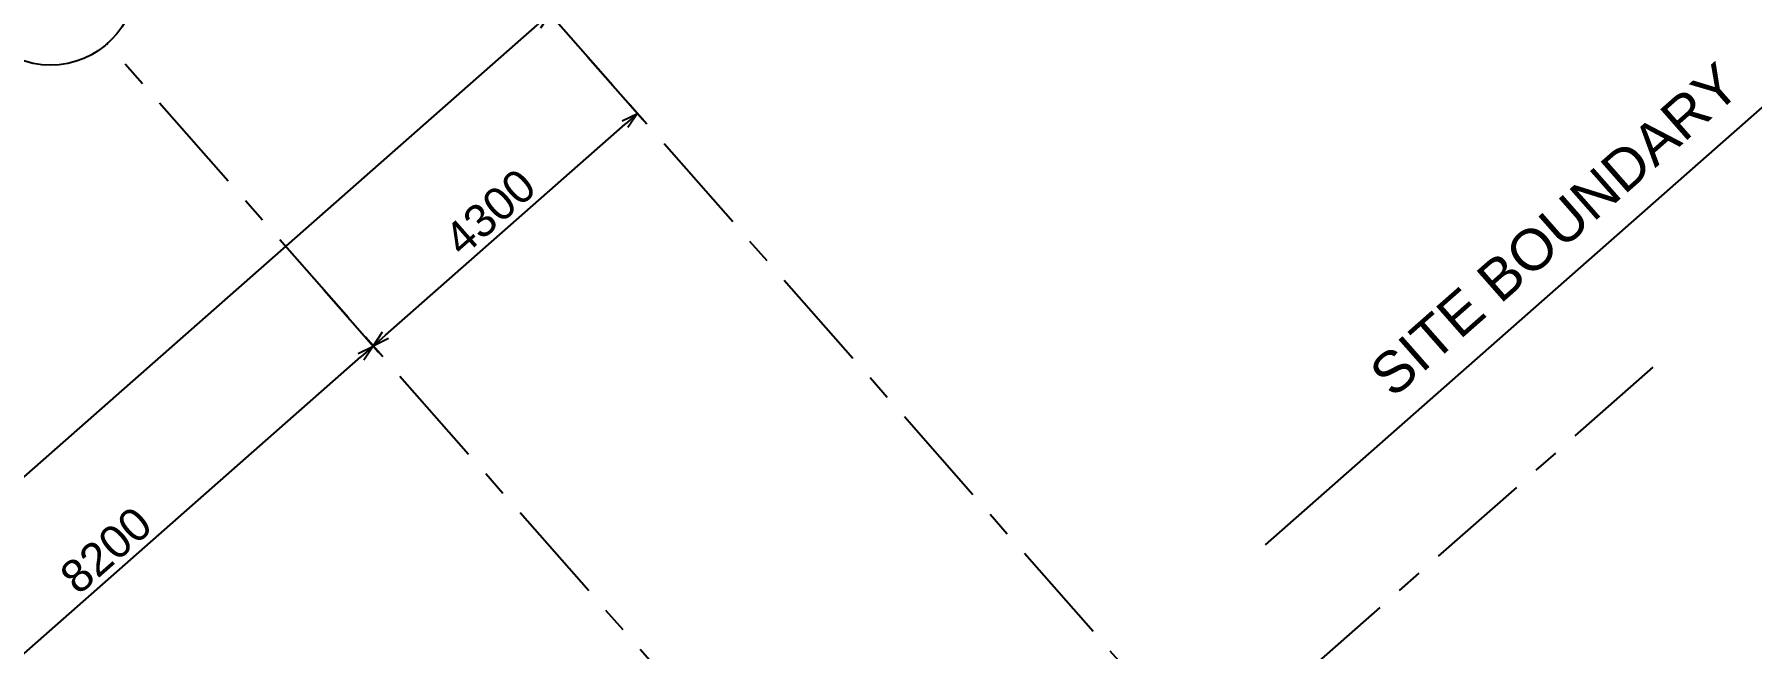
# Model space of a CAD drawing. Header units: millimetres. Extents: x 833946797 to 834440930, y 817746008 to 818399503.
# Drawn here: x 834311014 to 834332002, y 818036435 to 818043939 of the extents above; entities that cross this region are included whole.
import ezdxf

# ---------------------------------------------------------------- set-up
doc = ezdxf.new("R2010")
doc.units = ezdxf.units.MM
doc.header["$LTSCALE"] = 100
doc.linetypes.add('base plan(mm)$0$PHANTOM', pattern=[2.5, 1.25, -0.25, 0.25, -0.25, 0.25, -0.25])
doc.linetypes.add('Grid Line', pattern=[22.224999999999994, 12.7, -3.174999999999999, 3.174999999999999, -3.174999999999999])
for name, color, linetype in [('DLN020__', 6, 'Continuous'), ('DLN030_1', 1, 'Continuous'), ('DLN910__', 3, 'Continuous'), ('DLN914', 3, 'base plan(mm)$0$PHANTOM')]:
    doc.layers.add(name, color=color, linetype=linetype)
doc.styles.get("Standard").update_dxf_attribs({"font": 'swiss.ttf'})
doc.styles.add('Swis721tBT', font='swissl.ttf')
doc.dimstyles.new('INTDIM', dxfattribs={"dimtxt": 200, "dimasz": 125, "dimexe": 100, "dimexo": 150, "dimgap": 80, "dimtad": 1, "dimdec": 0, "dimzin": 9, "dimdsep": 46, "dimtxsty": 'Swis721tBT', "dimblk": 'OPEN30', "dimcen": -125, "dimclrd": 256, "dimclre": 256, "dimclrt": 2, "dimaunit": 1, "dimadec": 1, "dimazin": 0, "dimtfac": 0.4444444444444444, "dimtdec": 0, "dimtix": 1, "dimtmove": 2, "dimatfit": 3, "dimldrblk": 'OPEN30', "dimfxl": 0, "dimtolj": 1, "dimlwd": -1, "dimlwe": -1, "dimarcsym": 0})

# ---------------------------------------------------------------- blocks, each defined once
blk = doc.blocks.new('_Open30')
at = {"color": 0, "linetype": 'ByBlock', "lineweight": -2}
for p, q in [((-1, 0.26794919), (0, 0)), ((0, 0), (-1, -0.26794919)), ((0, 0), (-1, 0))]:
    blk.add_line(p, q, dxfattribs=at)
blk = doc.blocks.new('*D27')
at = {"layer": 'Defpoints', "color": 0}
for p in [(834314455.0228885, 818040928.4805546), (834315155.7581697, 818040132.2582574), (834308299.4007286, 818035511.0719672)]:
    blk.add_point(p, dxfattribs=at)
at = {"layer": 'DLN030_1', "linetype": 'Continuous'}
for p, q in [((834314554.1218276, 818040815.8777114), (834315221.8241291, 818040057.1896954)), ((834309150.2732055, 818034846.9815075), (834315005.6210455, 818040000.1263386)), ((834308398.4996676, 818035398.4691242), (834309066.2020408, 818034639.7810266))]:
    blk.add_line(p, q, dxfattribs=at)
at = {"layer": 'DLN030_1', "xscale": 200, "yscale": 200, "zscale": 200}
for p, rotation in [((834315155.7581697, 818040132.2582574), 41.35019658541407), ((834309000.1360813, 818034714.8495888), 221.350196585414)]:
    blk.add_blockref('_Open30', p, dxfattribs=dict(at, rotation=rotation))
at = {"layer": 'DLN030_1', "color": 2, "insert": (834311889.284633, 818037637.9248666), "char_height": 400, "attachment_point": 5, "rotation": 41.350196585414075, "style": 'Swis721tBT'}
blk.add_mtext('\\A1;8200', dxfattribs=at)
blk = doc.blocks.new('*D28')
at = {"layer": 'Defpoints', "color": 0}
for p in [(834317682.9710947, 818043769.3167655), (834318383.706376, 818042973.0944684), (834314455.0228885, 818040928.4805546)]:
    blk.add_point(p, dxfattribs=at)
at = {"layer": 'DLN030_1', "linetype": 'Continuous'}
for p, q in [((834317782.0700338, 818043656.7139225), (834318449.7723353, 818042898.0259063)), ((834315305.8953313, 818040264.3901335), (834318233.5692519, 818042840.9625496)), ((834314554.1218276, 818040815.8777114), (834315221.8241665, 818040057.1896527))]:
    blk.add_line(p, q, dxfattribs=at)
at = {"layer": 'DLN030_1', "xscale": 200, "yscale": 200, "zscale": 200}
for p, rotation in [((834318383.706376, 818042973.0944684), 41.35019658541407), ((834315155.7582072, 818040132.2582147), 221.350196585414)]:
    blk.add_blockref('_Open30', p, dxfattribs=dict(at, rotation=rotation))
at = {"layer": 'DLN030_1', "color": 2, "insert": (834316581.069799, 818041767.047285), "char_height": 400, "attachment_point": 5, "rotation": 41.350196585414075, "style": 'Swis721tBT'}
blk.add_mtext('\\A1;4300', dxfattribs=at)
blk = doc.blocks.new('*D30')
at = {"layer": 'Defpoints', "color": 0}
for p in [(834315938.6100206, 818045751.3765471), (834317314.1239, 818044188.4256722), (834265417.4671645, 818001288.9865495)]:
    blk.add_point(p, dxfattribs=at)
at = {"layer": 'DLN030_1', "linetype": 'Continuous'}
for p, q in [((834316037.7089597, 818045638.7737039), (834317380.1898594, 818044113.35711)), ((834266943.1187557, 817999858.1669255), (834317163.986776, 818044056.2937535)), ((834265516.5661036, 818001176.3837065), (834266859.047591, 817999650.9664446))]:
    blk.add_line(p, q, dxfattribs=at)
at = {"layer": 'DLN030_1', "xscale": 200, "yscale": 200, "zscale": 200}
for p, rotation in [((834317314.1239, 818044188.4256722), 41.35019658541407), ((834266792.9816316, 817999726.0350068), 221.350196585414)]:
    blk.add_blockref('_Open30', p, dxfattribs=dict(at, rotation=rotation))
at = {"layer": 'DLN030_1', "color": 2, "insert": (834291094.813788, 818022092.5010924), "char_height": 400, "attachment_point": 1, "rotation": 41.350196585414075, "line_spacing_factor": 0.9385317878468563, "style": 'Swis721tBT'}
blk.add_mtext('\\A1;67300', dxfattribs=at)

msp = doc.modelspace()

# ---------------------------------------------------------------- linework, layer by layer
at = {"layer": 'DLN020__', "linetype": 'Grid Line'}
for p, q in [((834382686.5655731, 817969907.8827796), (834315133.461383, 818046666.2402908)), ((834379458.6173668, 817967067.0465686), (834311905.5131766, 818043825.4040799)), ((834330794.4355128, 818039872.5998073), (834261456.5050299, 817978850.0272275))]:
    msp.add_line(p, q, dxfattribs=at)
at = {"layer": 'DLN020__', "linetype": 'Continuous'}
msp.add_circle((834311211.8206104, 818044613.623988), 1050, dxfattribs=at)
at = {"layer": 'DLN914', "ltscale": 100}
msp.add_lwpolyline([(834108001.0001659, 818027126.9998553, 0.5997319357281573), (834250993.0001659, 817971638.9998559), (834354591.0001659, 818062812.9998559), (834364181.0001667, 818069492.9998553), (834374299.0001667, 818054160.9998558), (834383724.000166, 817919333.9998553), (834429567.9156525, 817872652.71497), (834427481.0001658, 817871855.999855), (834422426.0001667, 817865905.9998558), (834398360.0001665, 817846373.9998556), (834371127.0001667, 817819015.9998554), (834357334.0001659, 817802649.9998552), (834345460.0001668, 817778029.9998552), (834335418.0001663, 817757918.9998554, -0.3055461609722735), (834321131.000166, 817746232.9998553), (834321131.0001658, 817746232.9998552), (834302565.000166, 817746007.999855), (834292360.0001667, 817748207.9998553), (834267601.0001658, 817746621.9998558), (834095099.0001659, 817746457.9998552)], format="xyb", dxfattribs=at)

# ---------------------------------------------------------------- texts
at = {"layer": 'DLN910__', "color": 0, "insert": (834327287.7834504, 818039858.4795754), "char_height": 500.0000000000001, "attachment_point": 1, "rotation": 41.35019207425393}
msp.add_mtext_dynamic_manual_height_columns('SITE BOUNDARY', width=9408.91059885125, gutter_width=1, heights=[0], dxfattribs=at)
at = {"layer": 'DLN910__', "color": 1, "insert": (834327287.7834504, 818039858.4795753), "char_height": 500.0000000000001, "attachment_point": 1, "rotation": 41.35019207425393}
msp.add_mtext_dynamic_manual_height_columns('SITE BOUNDARY', width=9408.91059885125, gutter_width=1, heights=[0], dxfattribs=at)

# ---------------------------------------------------------------- dimensions: what is measured, and where the dimension line sits
at = {"layer": 'DLN030_1'}
dim = msp.add_linear_dim(base=(834317314.1239, 818044188.4256722), p1=(834265417.4671644, 818001288.9865495), p2=(834315938.6100209, 818045751.3765472), angle=41.35019658541407, dimstyle='INTDIM', override={"dimtxt": 400, "dimasz": 200, "dimarcsym": 2}, dxfattribs=at)
dim.commit()
dim.dimension.update_dxf_attribs({"geometry": '*D30', "text_midpoint": (834291810.586377, 818022367.2037851), "dimtype": 160})
for base, p1, p2, picture, middle in [((834318383.706376, 818042973.0944684), (834314455.0228885, 818040928.4805546), (834317682.9710948, 818043769.3167655), '*D28', (834316581.069799, 818041767.047285)), ((834315155.7581697, 818040132.2582574), (834308299.4007286, 818035511.0719672), (834314455.0228885, 818040928.4805546), '*D27', (834311889.284633, 818037637.9248666))]:
    dim = msp.add_linear_dim(base=base, p1=p1, p2=p2, angle=41.35019658541407, dimstyle='INTDIM', override={"dimtxt": 400, "dimasz": 200, "dimarcsym": 2}, dxfattribs=at)
    dim.commit()
    dim.dimension.update_dxf_attribs({"geometry": picture, "text_midpoint": middle})

doc.saveas('drawing.dxf')
